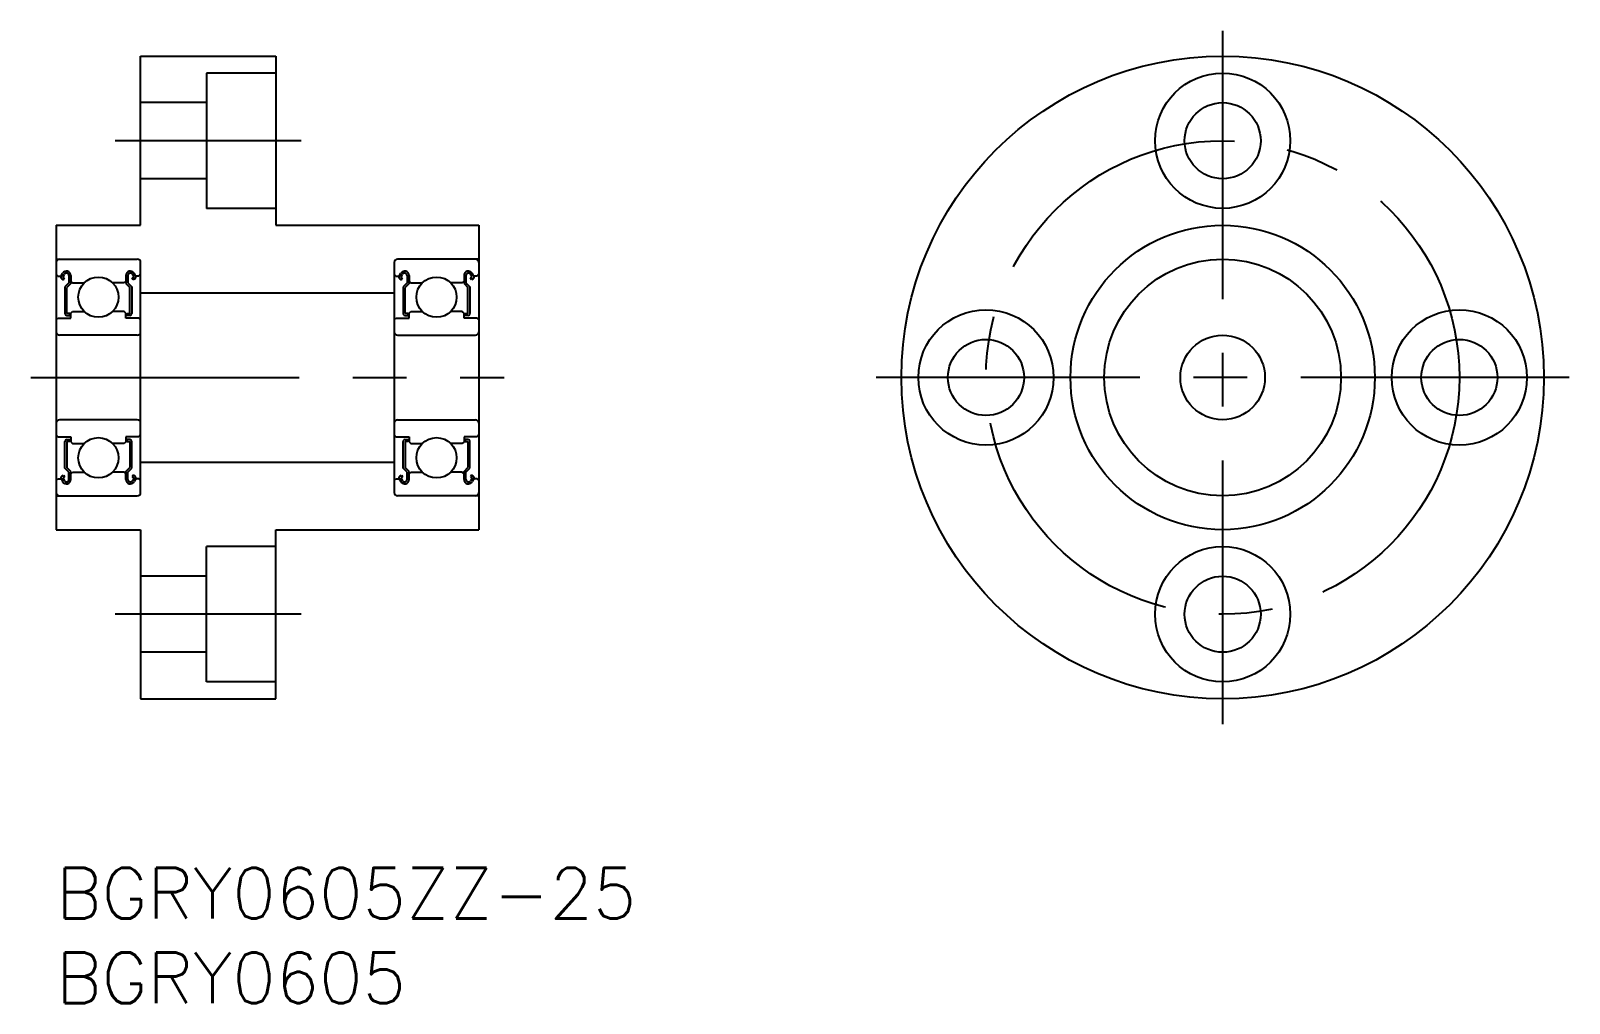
# Model space of a CAD drawing. Extents: x -1.5 to 89.5, y -8 to 49.5.
import ezdxf

# ---------------------------------------------------------------- set-up
doc = ezdxf.new("R2010")
doc.units = 0
doc.header["$LTSCALE"] = 0.5
doc.linetypes.add('CENTER', pattern=[50.8, 31.75, -6.35, 6.35, -6.35])
for name, color, linetype in [('MSM_CENTER', 1, 'CENTER'), ('MSM_CONTINUOUS', 7, 'CONTINUOUS'), ('MSM_PART_NUMBER', 7, 'CONTINUOUS')]:
    doc.layers.add(name, color=color, linetype=linetype)
doc.styles.get("Standard").update_dxf_attribs({"font": 'txt.shx', "height": 3, "bigfont": 'bigfont.shx'})

# ---------------------------------------------------------------- blocks, each defined once
blk = doc.blocks.new('*U2')
at = {"layer": 'MSM_PART_NUMBER'}
blk.add_text('BGRY0605ZZ-25', height=3, dxfattribs=at).set_placement((0, -3))
blk = doc.blocks.new('*U3')
at = {"layer": 'MSM_PART_NUMBER'}
blk.add_text('BGRY0605', height=3, dxfattribs=at).set_placement((0, -8))

msp = doc.modelspace()

# ---------------------------------------------------------------- linework, layer by layer
at = {"layer": 'MSM_CENTER'}
for p, q in [((69, 49.5), (69, 8.5)), ((14.5, 43), (3.5, 43)), ((-1.5, 29), (26.5, 29)), ((89.5, 29), (48.5, 29)), ((14.5, 15), (3.5, 15))]:
    msp.add_line(p, q, dxfattribs=at)
msp.add_circle((69, 29), 14, dxfattribs=at)
at = {"layer": 'MSM_CONTINUOUS'}
for p, q in [((5, 48), (13, 48)), ((5, 38), (5, 48)), ((13, 48), (13, 38)), ((13, 47), (8.9, 47)), ((8.9, 47), (8.9, 39)), ((8.9, 45.25), (5, 45.25)), ((8.9, 40.75), (5, 40.75)), ((13, 39), (8.9, 39)), ((0, 38), (0, 20)), ((0, 38), (5, 38)), ((13, 38), (25, 38)), ((25, 38), (25, 20)), ((0, 36), (4.8, 36)), ((5, 22.2), (5, 35.8)), ((20, 35.8), (20, 22.2)), ((25, 36), (20.2, 36)), ((0, 35.1), (0.1, 35)), ((0.1, 35), (0.291, 35)), ((0.291, 35), (0.386, 35.16)), ((0.334, 34.841), (0.434, 34.783)), ((0.392, 34.942), (0.487, 35.102)), ((0.493, 34.884), (0.392, 34.942)), ((0.434, 34.783), (0.493, 34.884)), ((0.757, 34.6), (0.524, 34.367)), ((0.757, 35.03), (0.757, 34.6)), ((0.873, 35.03), (0.873, 34.552)), ((0.873, 34.7), (0.973, 34.6)), ((0.973, 34.6), (1.666, 34.6)), ((4.027, 34.6), (3.334, 34.6)), ((4.127, 34.7), (4.027, 34.6)), ((4.127, 35.03), (4.127, 34.552)), ((4.243, 35.03), (4.243, 34.6)), ((4.243, 34.6), (4.476, 34.367)), ((4.507, 34.884), (4.608, 34.942)), ((4.566, 34.783), (4.507, 34.884)), ((4.608, 34.942), (4.513, 35.102)), ((4.666, 34.841), (4.566, 34.783)), ((4.709, 35), (4.614, 35.16)), ((4.9, 35), (4.709, 35)), ((5, 35.1), (4.9, 35)), ((20, 35.1), (20.1, 35)), ((20.1, 35), (20.291, 35)), ((20.291, 35), (20.386, 35.16)), ((20.334, 34.841), (20.434, 34.783)), ((20.392, 34.942), (20.487, 35.102)), ((20.493, 34.884), (20.392, 34.942)), ((20.434, 34.783), (20.493, 34.884)), ((20.757, 34.6), (20.524, 34.367)), ((20.757, 35.03), (20.757, 34.6)), ((20.873, 35.03), (20.873, 34.552)), ((20.873, 34.7), (20.973, 34.6)), ((20.973, 34.6), (21.666, 34.6)), ((24.027, 34.6), (23.334, 34.6)), ((24.127, 34.7), (24.027, 34.6)), ((24.127, 35.03), (24.127, 34.552)), ((24.243, 35.03), (24.243, 34.6)), ((24.243, 34.6), (24.476, 34.367)), ((24.507, 34.884), (24.608, 34.942)), ((24.566, 34.783), (24.507, 34.884)), ((24.608, 34.942), (24.513, 35.102)), ((24.666, 34.841), (24.566, 34.783)), ((24.709, 35), (24.614, 35.16)), ((24.9, 35), (24.709, 35)), ((25, 35.1), (24.9, 35)), ((0.524, 34.367), (0.524, 32.786)), ((0.873, 34.552), (0.64, 34.319)), ((0.64, 32.786), (0.64, 34.319)), ((4.127, 34.552), (4.36, 34.319)), ((4.36, 32.786), (4.36, 34.319)), ((4.476, 34.367), (4.476, 32.786)), ((5, 34), (20, 34)), ((20.524, 34.367), (20.524, 32.786)), ((20.873, 34.552), (20.64, 34.319)), ((20.64, 32.786), (20.64, 34.319)), ((24.127, 34.552), (24.36, 34.319)), ((24.36, 32.786), (24.36, 34.319)), ((24.476, 34.367), (24.476, 32.786)), ((0.815, 32.786), (0.64, 32.786)), ((0.815, 32.67), (0.815, 32.786)), ((0.873, 32.8), (0.973, 32.9)), ((0.873, 32.5), (0.873, 32.8)), ((0.973, 32.9), (1.666, 32.9)), ((4.027, 32.9), (3.334, 32.9)), ((4.127, 32.8), (4.027, 32.9)), ((4.127, 32.5), (4.127, 32.8)), ((4.185, 32.786), (4.36, 32.786)), ((4.185, 32.67), (4.185, 32.786)), ((20.815, 32.786), (20.64, 32.786)), ((20.815, 32.67), (20.815, 32.786)), ((20.873, 32.8), (20.973, 32.9)), ((20.873, 32.5), (20.873, 32.8)), ((20.973, 32.9), (21.666, 32.9)), ((24.027, 32.9), (23.334, 32.9)), ((24.127, 32.8), (24.027, 32.9)), ((24.127, 32.5), (24.127, 32.8)), ((24.185, 32.786), (24.36, 32.786)), ((24.185, 32.67), (24.185, 32.786)), ((0, 32.4), (0.1, 32.5)), ((0.1, 32.5), (0.873, 32.5)), ((0.64, 32.67), (0.815, 32.67)), ((4.9, 32.5), (4.127, 32.5)), ((4.36, 32.67), (4.185, 32.67)), ((5, 32.4), (4.9, 32.5)), ((20, 32.4), (20.1, 32.5)), ((20.1, 32.5), (20.873, 32.5)), ((20.64, 32.67), (20.815, 32.67)), ((24.9, 32.5), (24.127, 32.5)), ((24.36, 32.67), (24.185, 32.67)), ((25, 32.4), (24.9, 32.5)), ((4.8, 31.5), (0.2, 31.5)), ((20.2, 31.5), (24.8, 31.5)), ((4.8, 26.5), (0.2, 26.5)), ((20.2, 26.5), (24.8, 26.5)), ((0, 25.6), (0.1, 25.5)), ((0.1, 25.5), (0.873, 25.5)), ((0.873, 25.5), (0.873, 25.2)), ((4.9, 25.5), (4.127, 25.5)), ((4.127, 25.5), (4.127, 25.2)), ((5, 25.6), (4.9, 25.5)), ((20, 25.6), (20.1, 25.5)), ((20.1, 25.5), (20.873, 25.5)), ((20.873, 25.5), (20.873, 25.2)), ((24.9, 25.5), (24.127, 25.5)), ((24.127, 25.5), (24.127, 25.2)), ((25, 25.6), (24.9, 25.5)), ((0.524, 23.633), (0.524, 25.214)), ((0.64, 25.33), (0.815, 25.33)), ((0.64, 25.214), (0.64, 23.681)), ((0.815, 25.214), (0.64, 25.214)), ((0.815, 25.33), (0.815, 25.214)), ((0.873, 25.2), (0.973, 25.1)), ((0.973, 25.1), (1.666, 25.1)), ((4.027, 25.1), (3.334, 25.1)), ((4.127, 25.2), (4.027, 25.1)), ((4.36, 25.33), (4.185, 25.33)), ((4.185, 25.33), (4.185, 25.214)), ((4.185, 25.214), (4.36, 25.214)), ((4.36, 25.214), (4.36, 23.681)), ((4.476, 23.633), (4.476, 25.214)), ((20.524, 23.633), (20.524, 25.214)), ((20.64, 25.33), (20.815, 25.33)), ((20.64, 25.214), (20.64, 23.681)), ((20.815, 25.214), (20.64, 25.214)), ((20.815, 25.33), (20.815, 25.214)), ((20.873, 25.2), (20.973, 25.1)), ((20.973, 25.1), (21.666, 25.1)), ((24.027, 25.1), (23.334, 25.1)), ((24.127, 25.2), (24.027, 25.1)), ((24.36, 25.33), (24.185, 25.33)), ((24.185, 25.33), (24.185, 25.214)), ((24.185, 25.214), (24.36, 25.214)), ((24.36, 25.214), (24.36, 23.681)), ((24.476, 23.633), (24.476, 25.214)), ((0.873, 23.448), (0.64, 23.681)), ((4.127, 23.448), (4.36, 23.681)), ((5, 24), (20, 24)), ((20.873, 23.448), (20.64, 23.681)), ((24.127, 23.448), (24.36, 23.681)), ((0, 22.9), (0.1, 23)), ((0.1, 23), (0.291, 23)), ((0.291, 23), (0.386, 22.84)), ((0.334, 23.159), (0.434, 23.217)), ((0.493, 23.116), (0.392, 23.058)), ((0.392, 23.058), (0.487, 22.898)), ((0.434, 23.217), (0.493, 23.116)), ((0.757, 23.4), (0.524, 23.633)), ((0.757, 22.97), (0.757, 23.4)), ((0.873, 22.97), (0.873, 23.448)), ((0.873, 23.3), (0.973, 23.4)), ((0.973, 23.4), (1.666, 23.4)), ((4.027, 23.4), (3.334, 23.4)), ((4.127, 23.3), (4.027, 23.4)), ((4.127, 22.97), (4.127, 23.448)), ((4.243, 23.4), (4.476, 23.633)), ((4.243, 22.97), (4.243, 23.4)), ((4.566, 23.217), (4.507, 23.116)), ((4.507, 23.116), (4.608, 23.058)), ((4.608, 23.058), (4.513, 22.898)), ((4.666, 23.159), (4.566, 23.217)), ((4.709, 23), (4.614, 22.84)), ((4.9, 23), (4.709, 23)), ((5, 22.9), (4.9, 23)), ((20, 22.9), (20.1, 23)), ((20.1, 23), (20.291, 23)), ((20.291, 23), (20.386, 22.84)), ((20.334, 23.159), (20.434, 23.217)), ((20.493, 23.116), (20.392, 23.058)), ((20.392, 23.058), (20.487, 22.898)), ((20.434, 23.217), (20.493, 23.116)), ((20.757, 23.4), (20.524, 23.633)), ((20.757, 22.97), (20.757, 23.4)), ((20.873, 22.97), (20.873, 23.448)), ((20.873, 23.3), (20.973, 23.4)), ((20.973, 23.4), (21.666, 23.4)), ((24.027, 23.4), (23.334, 23.4)), ((24.127, 23.3), (24.027, 23.4)), ((24.127, 22.97), (24.127, 23.448)), ((24.243, 23.4), (24.476, 23.633)), ((24.243, 22.97), (24.243, 23.4)), ((24.566, 23.217), (24.507, 23.116)), ((24.507, 23.116), (24.608, 23.058)), ((24.608, 23.058), (24.513, 22.898)), ((24.666, 23.159), (24.566, 23.217)), ((24.709, 23), (24.614, 22.84)), ((24.9, 23), (24.709, 23)), ((25, 22.9), (24.9, 23)), ((0, 22), (4.8, 22)), ((25, 22), (20.2, 22)), ((0, 20), (5, 20)), ((5, 20), (5, 10)), ((13, 10), (13, 20)), ((13, 20), (25, 20)), ((8.9, 11), (8.9, 19)), ((13, 19), (8.9, 19)), ((8.9, 17.25), (5, 17.25)), ((8.9, 12.75), (5, 12.75)), ((13, 11), (8.9, 11)), ((5, 10), (13, 10))]:
    msp.add_line(p, q, dxfattribs=at)
for centre, radius in [((69, 29), 19), ((69, 43), 4), ((69, 43), 2.25), ((69, 29), 9), ((69, 29), 7), ((2.5, 33.75), 1.191), ((22.5, 33.75), 1.191), ((55, 29), 4), ((83, 29), 4), ((55, 29), 2.25), ((69, 29), 2.5), ((83, 29), 2.25), ((2.5, 24.25), 1.191), ((22.5, 24.25), 1.191), ((69, 15), 4), ((69, 15), 2.25)]:
    msp.add_circle(centre, radius, dxfattribs=at)
for centre, radius, start, end in [((0.2, 35.8), 0.2, 90, 180), ((4.8, 35.8), 0.2, 0, 90), ((20.2, 35.8), 0.2, 90, 180), ((24.8, 35.8), 0.2, 0, 90), ((0.392, 34.942), 0.116, 150.00319, 239.99854), ((0.612, 35.03), 0.261, 0, 150.00011), ((0.612, 35.03), 0.145, 0, 149.99983), ((4.388, 35.03), 0.261, 29.99989, 180), ((4.388, 35.03), 0.145, 30.00017, 180), ((4.608, 34.942), 0.116, 300.00146, 29.99681), ((20.392, 34.942), 0.116, 150.00319, 239.99854), ((20.612, 35.03), 0.261, 0, 150.00011), ((20.612, 35.03), 0.145, 0, 149.99983), ((24.388, 35.03), 0.261, 29.99989, 180), ((24.388, 35.03), 0.145, 30.00017, 180), ((24.608, 34.942), 0.116, 300.00146, 29.99681), ((0.64, 32.786), 0.116, 180.00005, 270.00003), ((4.36, 32.786), 0.116, 269.99997, 359.99995), ((20.64, 32.786), 0.116, 180.00005, 270.00003), ((24.36, 32.786), 0.116, 269.99997, 359.99995), ((0.2, 31.7), 0.2, 180, 270), ((4.8, 31.7), 0.2, 270, 0), ((20.2, 31.7), 0.2, 180, 270), ((24.8, 31.7), 0.2, 270, 0), ((0.2, 26.3), 0.2, 90, 180), ((4.8, 26.3), 0.2, 0, 90), ((20.2, 26.3), 0.2, 90, 180), ((24.8, 26.3), 0.2, 0, 90), ((0.64, 25.214), 0.116, 89.99997, 179.99995), ((4.36, 25.214), 0.116, 0.00005, 90.00003), ((20.64, 25.214), 0.116, 89.99997, 179.99995), ((24.36, 25.214), 0.116, 0.00005, 90.00003), ((0.392, 23.058), 0.116, 120.00146, 209.99681), ((0.612, 22.97), 0.261, 209.99989, 0), ((0.612, 22.97), 0.145, 210.00017, 0), ((4.388, 22.97), 0.261, 180, 330.00011), ((4.388, 22.97), 0.145, 180, 329.99983), ((4.608, 23.058), 0.116, 330.00319, 59.99854), ((20.392, 23.058), 0.116, 120.00146, 209.99681), ((20.612, 22.97), 0.261, 209.99989, 0), ((20.612, 22.97), 0.145, 210.00017, 0), ((24.388, 22.97), 0.261, 180, 330.00011), ((24.388, 22.97), 0.145, 180, 329.99983), ((24.608, 23.058), 0.116, 330.00319, 59.99854), ((0.2, 22.2), 0.2, 180, 270), ((4.8, 22.2), 0.2, 270, 0), ((20.2, 22.2), 0.2, 180, 270), ((24.8, 22.2), 0.2, 270, 0)]:
    msp.add_arc(centre, radius, start, end, dxfattribs=at)

# ---------------------------------------------------------------- block references
for name in ['*U2', '*U3']:
    msp.add_blockref(name, (0, 0), dxfattribs=at)

doc.saveas('drawing.dxf')
